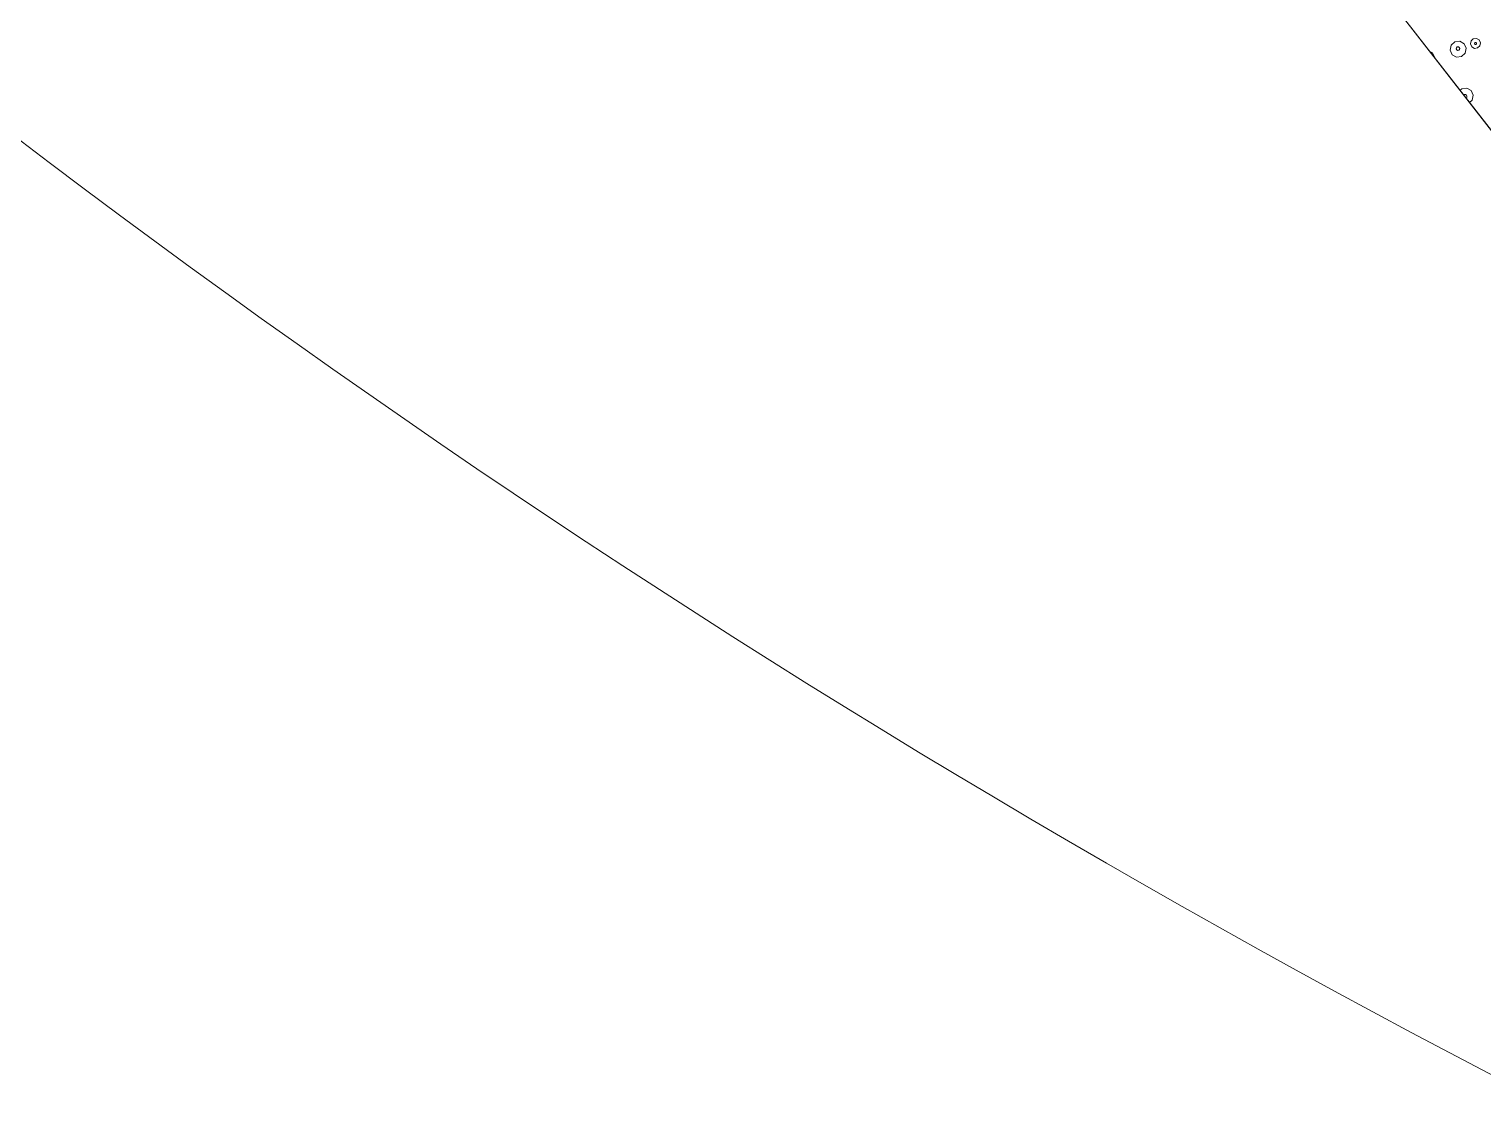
# Model space of a CAD drawing. Header units: metres. Extents: x -2858 to 512, y -1995 to 1252.
# Drawn here: x -592.9 to -569.98, y 399.48 to 416.47 of the extents above; entities that cross this region are included whole.
import ezdxf
from ezdxf.lldxf.tags import DXFTag

# ---------------------------------------------------------------- set-up
doc = ezdxf.new("R2010")
doc.units = ezdxf.units.M
doc.layers.add('Calque commun', color=7, linetype='Continuous')
doc.layers.add('Calque11', color=7, linetype='Continuous')
tags = doc.linetypes.add('HIDDENX2', pattern=[0.75, 0.5, -0.25]).pattern_tags.tags
tags[6:7] = [DXFTag(74, 4), DXFTag(75, 0), DXFTag(340, '0'), DXFTag(46, 1.0), DXFTag(50, 0.0), DXFTag(44, 0.0), DXFTag(45, 0.0)]
tags[4:5] = [DXFTag(74, 4), DXFTag(75, 0), DXFTag(340, '0'), DXFTag(46, 1.0), DXFTag(50, 0.0), DXFTag(44, 0.0), DXFTag(45, 0.0)]

# ---------------------------------------------------------------- blocks, each defined once
blk = doc.blocks.new('geometrebondepartleger')
at = {"layer": 'Calque11', "color": 7, "linetype": 'Continuous', "lineweight": 9}
blk.add_line((150.346, 147.439, 79), (130.18, 35.908, 79), dxfattribs=at)
blk = doc.blocks.new('pattern')
at = {"layer": 'Calque commun', "color": 54, "linetype": 'Continuous', "lineweight": 9}
for p, q in [((65.248, 54.544), (65.316, 54.584)), ((65.316, 54.584), (65.372, 54.579)), ((65.217, 54.471), (65.248, 54.544)), ((65.234, 54.394), (65.217, 54.471)), ((65.293, 54.342), (65.234, 54.394)), ((65.329, 54.338), (65.293, 54.342)), ((65.317, 54.463), (65.324, 54.479)), ((65.321, 54.447), (65.317, 54.463)), ((65.334, 54.435), (65.321, 54.447)), ((65.324, 54.479), (65.339, 54.488)), ((65.346, 54.434), (65.334, 54.435)), ((65.339, 54.488), (65.356, 54.486)), ((64.536, 54.032), (64.556, 54.078)), ((64.547, 53.984), (64.536, 54.032)), ((64.584, 53.951), (64.547, 53.984)), ((64.556, 54.078), (64.599, 54.103)), ((64.633, 53.947), (64.584, 53.951)), ((64.599, 54.103), (64.648, 54.098)), ((64.599, 54.027), (64.603, 54.037)), ((64.601, 54.017), (64.599, 54.027)), ((64.609, 54.01), (64.601, 54.017)), ((64.603, 54.037), (64.612, 54.042)), ((64.619, 54.009), (64.609, 54.01)), ((64.612, 54.042), (64.622, 54.041)), ((64.628, 54.014), (64.619, 54.009)), ((64.622, 54.041), (64.63, 54.034)), ((64.632, 54.024), (64.628, 54.014)), ((64.63, 54.034), (64.632, 54.024)), ((64.676, 53.972), (64.633, 53.947)), ((64.648, 54.098), (64.685, 54.065)), ((64.696, 54.017), (64.676, 53.972)), ((64.685, 54.065), (64.696, 54.017)), ((64.74, 53.895), (64.771, 53.967)), ((64.757, 53.817), (64.74, 53.895)), ((64.771, 53.967), (64.839, 54.007)), ((64.833, 53.877), (64.84, 53.893)), ((64.836, 53.86), (64.833, 53.877)), ((64.839, 54.007), (64.918, 54)), ((64.84, 53.893), (64.854, 53.902)), ((64.854, 53.902), (64.872, 53.9)), ((64.872, 53.9), (64.885, 53.889)), ((64.885, 53.889), (64.888, 53.872)), ((64.918, 54), (64.977, 53.948)), ((64.977, 53.948), (64.995, 53.87)), ((64.816, 53.765), (64.757, 53.817)), ((64.895, 53.758), (64.816, 53.765)), ((64.849, 53.849), (64.836, 53.86)), ((64.867, 53.847), (64.849, 53.849)), ((64.882, 53.856), (64.867, 53.847)), ((64.888, 53.872), (64.882, 53.856)), ((64.963, 53.798), (64.895, 53.758)), ((64.995, 53.87), (64.963, 53.798)), ((65.18, 53.617), (65.212, 53.689)), ((65.19, 53.572), (65.18, 53.617))]:
    blk.add_line(p, q, dxfattribs=at)
at = {"layer": 'Calque commun', "color": 7, "linetype": 'Continuous', "lineweight": 9}
mesh = blk.add_polyface(dxfattribs=at)
corners = [(70.85, 113.541), (53.835, 19.169), (74.728, 106.324), (76.043, 113.598), (74.769, 106.176), (58.808, 18.27), (114.17, 105.207), (114.17, 98.539)]
mesh.append_faces([[corners[k] for k in face] for face in [(3, 4, 6)]], dxfattribs={"vtx0": -1, "vtx1": -1, "color": 7})
mesh.append_faces([[corners[k] for k in face] for face in [(3, 2, 4)]], dxfattribs={"vtx0": -1, "vtx2": -1, "color": 7})
mesh.append_faces([[corners[k] for k in face] for face in [(5, 2, 1)]], dxfattribs={"vtx1": -1, "color": 7})
mesh.append_faces([[corners[k] for k in face] for face in [(0, 1, 2), (3, 0, 2)]], dxfattribs={"vtx1": -1, "vtx2": -1, "color": 7})
mesh.append_faces([[corners[k] for k in face] for face in [(4, 7, 6)]], dxfattribs={"vtx2": -1, "color": 7})

msp = doc.modelspace()

# ---------------------------------------------------------------- linework, layer by layer
at = {"layer": 'Calque commun', "color": 3, "linetype": 'HIDDENX2', "lineweight": 18, "extrusion": (0, 0, -1)}
msp.add_arc((494.528, 544.142), 162.647, 258.82345, 321.39697, dxfattribs=at)
msp.add_arc((494.528, 544.142), 162.647, 258.82345, 321.39697, dxfattribs=at)
msp.add_arc((494.528, 544.142), 162.647, 258.82345, 321.39697, dxfattribs=at)

# ---------------------------------------------------------------- block references
at = {"layer": 'Calque commun', "color": 0, "linetype": 'ByBlock', "lineweight": -2, "rotation": 228.1617603435354}
for name, p in [('geometrebondepartleger', (-528.836, 560.304)), ('pattern', (-567.245, 500.426))]:
    msp.add_blockref(name, p, dxfattribs=at)

doc.saveas('drawing.dxf')
